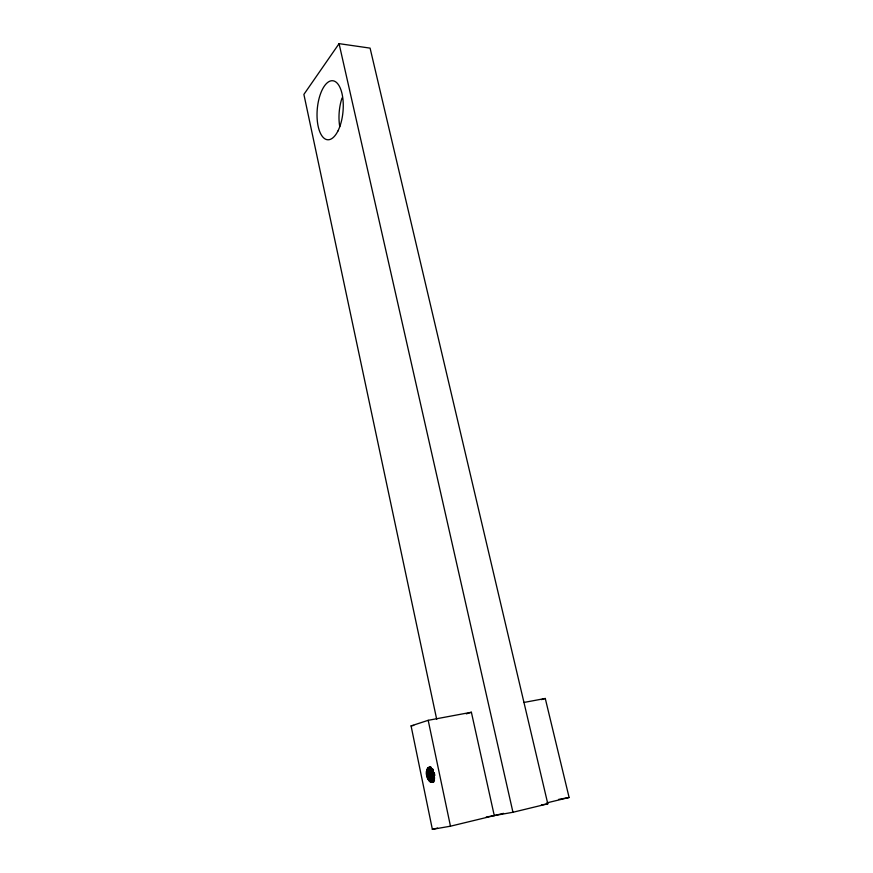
<?xml version="1.0" encoding="UTF-8"?>
<svg xmlns="http://www.w3.org/2000/svg" width="873" height="873" viewBox="0 0 873 873"><rect width="100%" height="100%" fill="white"/><g stroke="black" fill="none" stroke-linecap="round" stroke-linejoin="round"><path stroke-width="1.31" d="M486.239 817.03L512.953 812.272L547.797 803.815L370.087 48.124L339.073 43.65L303.891 94.404L436.707 719.363M503.525 813.352L450.468 826.196L432.364 829.35L411.074 725.91L428.196 720.312L471.387 712.259L494.271 815.589M466.302 713.874L471.387 712.259M541.522 699.622L545.276 698.476L569.109 797.486L546.924 802.854M432.364 829.35L437.591 828.084M433.816 781.75L431.197 782.317C426.351 780.146 424.005 769.702 429.352 767.291C434.252 769.397 436.609 779.993 431.197 782.317L433.859 781.75M433.805 779.131L428.588 780.266L433.892 779.251M434.427 779.949L429.21 781.073L434.525 780.036M433.783 780.855L429.865 781.706L433.859 780.899M433.15 781.553L430.531 782.121L433.194 781.564M434.918 775.279L427.093 776.948L433.685 775.77M434.034 776.763L427.508 778.17L434.121 776.959M434.536 777.876L428.01 779.283L434.645 778.05M432.975 771.688L426.461 773.074L432.986 771.918M434.383 772.703L426.559 774.373L434.427 772.976M434.59 774.002L426.777 775.671L434.667 774.275M432.048 768.556L426.842 769.659L432.015 768.709M433.117 769.309L426.602 770.684L433.095 769.517M432.986 770.455L426.471 771.841L432.986 770.673M431.098 767.967L427.181 768.786L431.197 768.033M523.964 702.449L545.276 698.476M411.074 725.91L413.726 725.408M558.567 799.417L569.109 797.486M541.413 804.971L547.797 803.815M339.073 43.65L512.953 812.272M428.196 720.312L450.468 826.196M339.761 126.661A29.289 13.226 -84.8 0 1 342.041 97.962M430.749 767.061L428.141 767.607L430.804 767.072M430.225 767.553L427.617 768.098L430.291 767.585M337.851 131.146A29.606 12.92 -85.1 0 0 335.494 81.735A29.606 12.92 -85.1 0 0 317.095 117.855A29.606 12.92 -85.1 0 0 337.851 131.146"/></g></svg>
